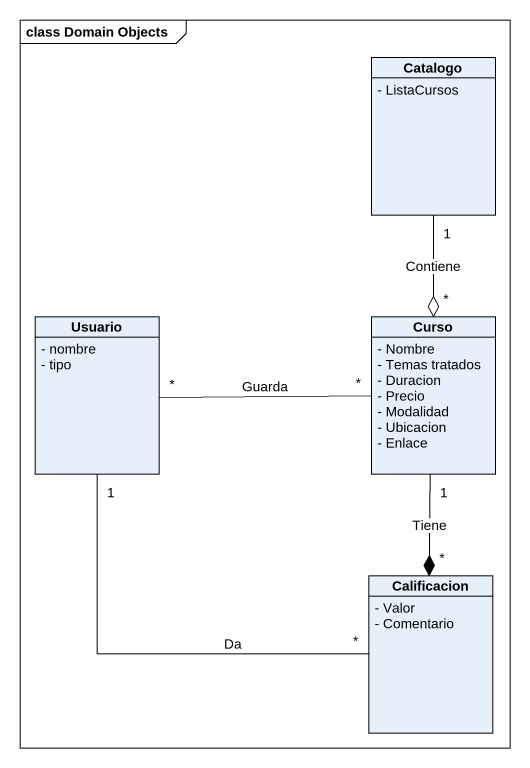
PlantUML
@startuml
mainframe class Domain Objects
hide circle
hide empty members
skinparam classAttributeIconSize 0
class Catalogo {
  - ListaCursos
}
class Usuario {
  - nombre
  - tipo
}
class Curso {
  - Nombre
  - Temas tratados
  - Duracion
  - Precio
  - Modalidad
  - Ubicacion
  - Enlace
}
class Calificacion {
  - Valor
  - Comentario
}
Catalogo "1" --o "*" Curso : Contiene
Usuario "*" -right- "*" Curso : Guarda
Usuario "1" -- "*" Calificacion : Da
Curso "1" --* "*" Calificacion : Tiene
@enduml
